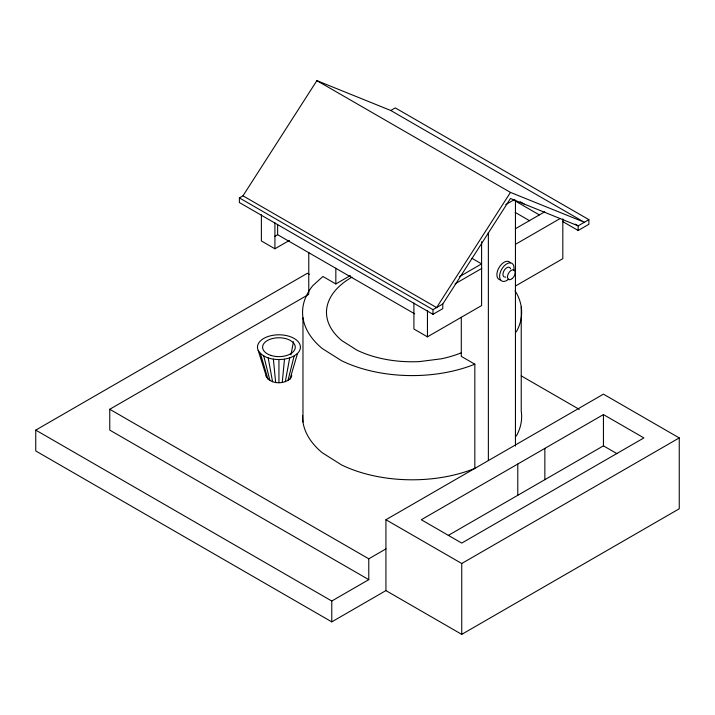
<?xml version="1.0" encoding="UTF-8"?>
<svg xmlns="http://www.w3.org/2000/svg" width="715" height="715" viewBox="0 0 715 715"><rect width="100%" height="100%" fill="white"/><g stroke="black" fill="none" stroke-linecap="round" stroke-linejoin="round"><path stroke-width="1.07" d="M282.246 382.454L284.499 359.171L289.682 357.929L294.124 355.963L297.538 353.389A21.477 12.396 0 0 0 281.746 334.906A21.477 12.396 0 0 0 258.204 350.404L266.615 377.243C271.745 384.339 283.524 384.223 289.995 379.013A12.763 7.373 0 0 0 291.702 375.33M285.321 381.712L289.682 357.929M290.942 354.819L293.49 341.707M287.966 380.541L294.124 355.963M289.995 379.013L297.538 353.389M562.821 221.623L578.167 230.48L588.883 224.296L588.883 219.657L578.167 225.842L510.474 198.493L442.791 304.009L442.791 308.648L432.977 314.305L239.382 202.542L239.382 197.903L242.993 195.821L316.888 80.634L390.774 110.494L584.37 222.267L510.474 192.407L316.888 80.634M510.474 192.407L436.588 307.584L242.993 195.821M390.774 110.494L395.288 107.894L588.883 219.657M274.918 236.272L277.626 234.708L414.682 313.831M261.377 214.804L261.377 240.955L274.918 248.775L289.423 240.401M385.93 590.599L385.93 519.734L603.442 394.153L679.25 437.92L679.25 508.785L461.738 634.366L385.93 590.599L331.778 621.862L35.75 450.951L35.75 430.108L307.414 273.264L309.309 274.363M109.761 409.266L368.779 558.808L368.779 579.65L109.761 430.108L109.761 409.266L308.683 294.419M302.579 415.388A109.538 63.242 0 0 0 322.304 452.774L341.6 464.956A109.538 63.242 0 0 0 474.832 468.405L474.832 364.194A109.538 63.242 0 0 1 341.6 360.744L322.304 348.562A109.538 63.242 0 0 1 312.884 285.553L322.912 276.482L335.836 283.944L350.341 275.57M505.773 204.597L514.478 199.565M515.327 228.782L544.776 211.774M459.361 276.723L481.597 263.88L471.927 258.303M515.444 244.342L559.925 218.665M455.098 283.819L481.803 268.402M239.382 197.903L432.977 309.667L442.791 304.009M413.905 303.124L413.905 329.016L427.445 336.837L481.597 305.573L481.597 241.742M515.444 286.027L562.821 258.678L562.821 218.844M603.442 414.575L421.296 519.734L461.738 543.078L643.884 437.92L603.442 414.575L603.442 445.838L448.314 535.401M368.779 558.808L385.93 548.914M35.75 430.108L331.778 601.02L368.779 579.65M385.93 519.734L461.738 563.5L679.25 437.92M258.204 350.404C263.576 359.028 275.257 360.262 284.499 359.171M575.289 224.188L578.167 225.842L578.167 230.48M520.18 201.746L524.015 203.963M515.229 200.969L539.36 214.902M515.229 212.435L529.708 220.792M521.289 375.902L579.275 409.382M474.832 364.194L461.291 356.374L461.291 317.317M603.442 445.838L616.92 453.623M260.349 353.389L267.893 379.013M263.755 355.963L269.913 380.541M268.205 357.929L272.558 381.712M273.38 359.171L275.641 382.454M544.857 448.394L544.857 479.658M521.235 306.905L521.235 411.125A109.538 63.242 0 0 1 516.275 436.114M517.785 464.026L517.785 495.289M515.444 200.12L515.444 446.115M488.363 232.455L488.363 460.639M461.738 563.5L461.738 634.366M432.977 309.667L432.977 314.305M427.445 310.685L427.445 336.837M335.836 268.322L335.836 283.944M331.778 601.02L331.778 621.862M308.764 252.315L308.764 293.499M302.972 317.782L302.972 422.002M278.939 359.591L278.939 382.704M277.626 224.662L277.626 234.708M274.918 222.883L274.918 248.775M515.077 290.782A109.538 63.242 0 0 1 516.275 331.894M461.13 352.87A85.612 49.433 0 0 1 441.289 358.814L419.464 361.593A85.612 49.433 0 0 1 356.991 350.171L341.913 340.653A85.612 49.433 0 0 1 351.932 277.179M500.5 279.887A10.207 5.899 -60 0 1 499.007 267.633A10.207 5.899 -60 0 1 510.367 262.798M266.615 377.243A12.763 7.373 0 0 1 266.177 375.33M508.687 279.118A10.207 5.899 -60 0 1 499.624 277.018A10.207 5.899 -60 0 1 507.444 263.478A10.207 5.899 -60 0 1 513.79 270.27M504.084 276.875A5.461 3.155 -60 0 1 504.888 269.394A5.461 3.155 -60 0 1 510.555 268.831M505.818 277.027A5.461 3.155 -60 0 1 504.888 277.125M270.77 355.364A16.338 9.429 0 0 0 295.277 347.195A16.338 9.429 0 0 0 270.77 339.026A16.338 9.429 0 0 0 270.77 355.364M512.333 278.484A5.461 3.155 -60 0 0 514.067 270.02A5.461 3.155 -60 0 0 507.596 275.749A5.461 3.155 -60 0 0 512.333 278.484"/></g></svg>
